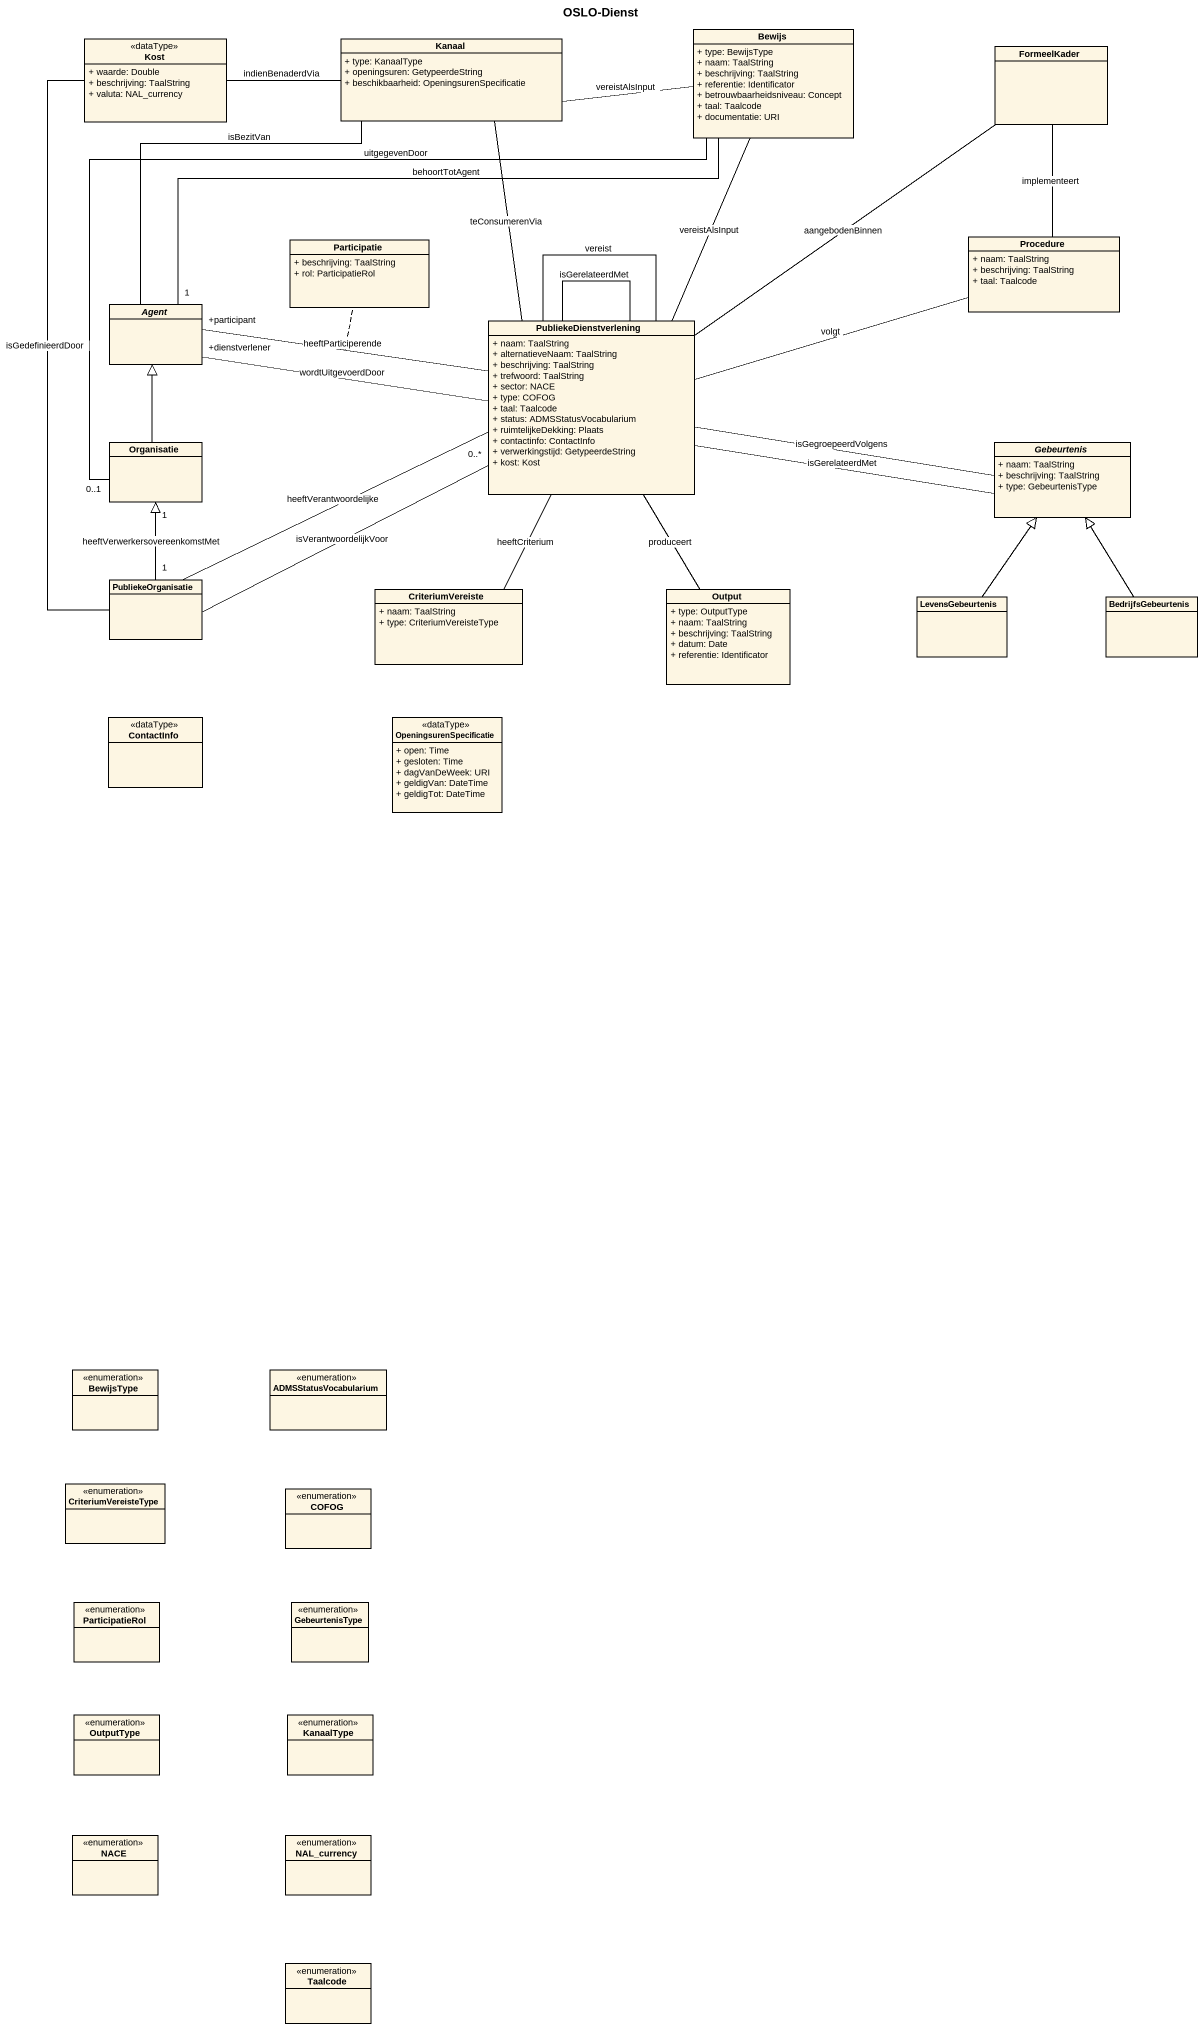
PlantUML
@startuml
title OSLO-Dienst
hide circle
hide empty members
skinparam classAttributeIconSize 0
class Kost <<dataType>> {
  + waarde: Double
  + beschrijving: TaalString
  + valuta: NAL_currency
}
class Kanaal {
  + type: KanaalType
  + openingsuren: GetypeerdeString
  + beschikbaarheid: OpeningsurenSpecificatie
}
class Bewijs {
  + type: BewijsType
  + naam: TaalString
  + beschrijving: TaalString
  + referentie: Identificator
  + betrouwbaarheidsniveau: Concept
  + taal: Taalcode
  + documentatie: URI
}
class FormeelKader
class Participatie {
  + beschrijving: TaalString
  + rol: ParticipatieRol
}
class Procedure {
  + naam: TaalString
  + beschrijving: TaalString
  + taal: Taalcode
}
abstract class "Agent" as Agent_
class PubliekeDienstverlening {
  + naam: TaalString
  + alternatieveNaam: TaalString
  + beschrijving: TaalString
  + trefwoord: TaalString
  + sector: NACE
  + type: COFOG
  + taal: Taalcode
  + status: ADMSStatusVocabularium
  + ruimtelijkeDekking: Plaats
  + contactinfo: ContactInfo
  + verwerkingstijd: GetypeerdeString
  + kost: Kost
}
class Organisatie
abstract class Gebeurtenis {
  + naam: TaalString
  + beschrijving: TaalString
  + type: GebeurtenisType
}
class PubliekeOrganisatie
class CriteriumVereiste {
  + naam: TaalString
  + type: CriteriumVereisteType
}
class Output {
  + type: OutputType
  + naam: TaalString
  + beschrijving: TaalString
  + datum: Date
  + referentie: Identificator
}
class LevensGebeurtenis
class BedrijfsGebeurtenis
class ContactInfo <<dataType>>
class OpeningsurenSpecificatie <<dataType>> {
  + open: Time
  + gesloten: Time
  + dagVanDeWeek: URI
  + geldigVan: DateTime
  + geldigTot: DateTime
}
enum BewijsType
enum ADMSStatusVocabularium
enum CriteriumVereisteType
enum COFOG
enum ParticipatieRol
enum GebeurtenisType
enum OutputType
enum KanaalType
enum NACE
enum NAL_currency
enum Taalcode
Kost -right- Kanaal : indienBenaderdVia
Kost -- PubliekeOrganisatie : isGedefinieerdDoor
Kanaal -right- Bewijs : vereistAlsInput
Kanaal -- Agent_ : isBezitVan
Bewijs -left- "1" Agent_ : behoortTotAgent
Bewijs -- "0..1" Organisatie : uitgegevenDoor
Procedure -up- FormeelKader : implementeert
PubliekeDienstverlening -up- Kanaal : teConsumerenVia
PubliekeDienstverlening -up- Bewijs : vereistAlsInput
PubliekeDienstverlening -up- FormeelKader : aangebodenBinnen
PubliekeDienstverlening -right- Procedure : volgt
PubliekeDienstverlening -left- "+dienstverlener" Agent_ : wordtUitgevoerdDoor
PubliekeDienstverlening -left- "+participant" Agent_ : heeftParticiperende
(PubliekeDienstverlening, Agent_) .. Participatie
PubliekeDienstverlening -- PubliekeDienstverlening : vereist
PubliekeDienstverlening -- PubliekeDienstverlening : isGerelateerdMet
PubliekeDienstverlening -right- Gebeurtenis : isGegroepeerdVolgens
PubliekeDienstverlening -left- PubliekeOrganisatie : heeftVerantwoordelijke
PubliekeDienstverlening -- CriteriumVereiste : heeftCriterium
PubliekeDienstverlening -- Output : produceert
Organisatie -up-|> Agent_
Gebeurtenis -left- PubliekeDienstverlening : isGerelateerdMet
PubliekeOrganisatie -right- "0..*" PubliekeDienstverlening : isVerantwoordelijkVoor
PubliekeOrganisatie "1" -up- "1" Organisatie : heeftVerwerkersovereenkomstMet
PubliekeOrganisatie -up-|> Organisatie
LevensGebeurtenis -up-|> Gebeurtenis
BedrijfsGebeurtenis -up-|> Gebeurtenis
@enduml
